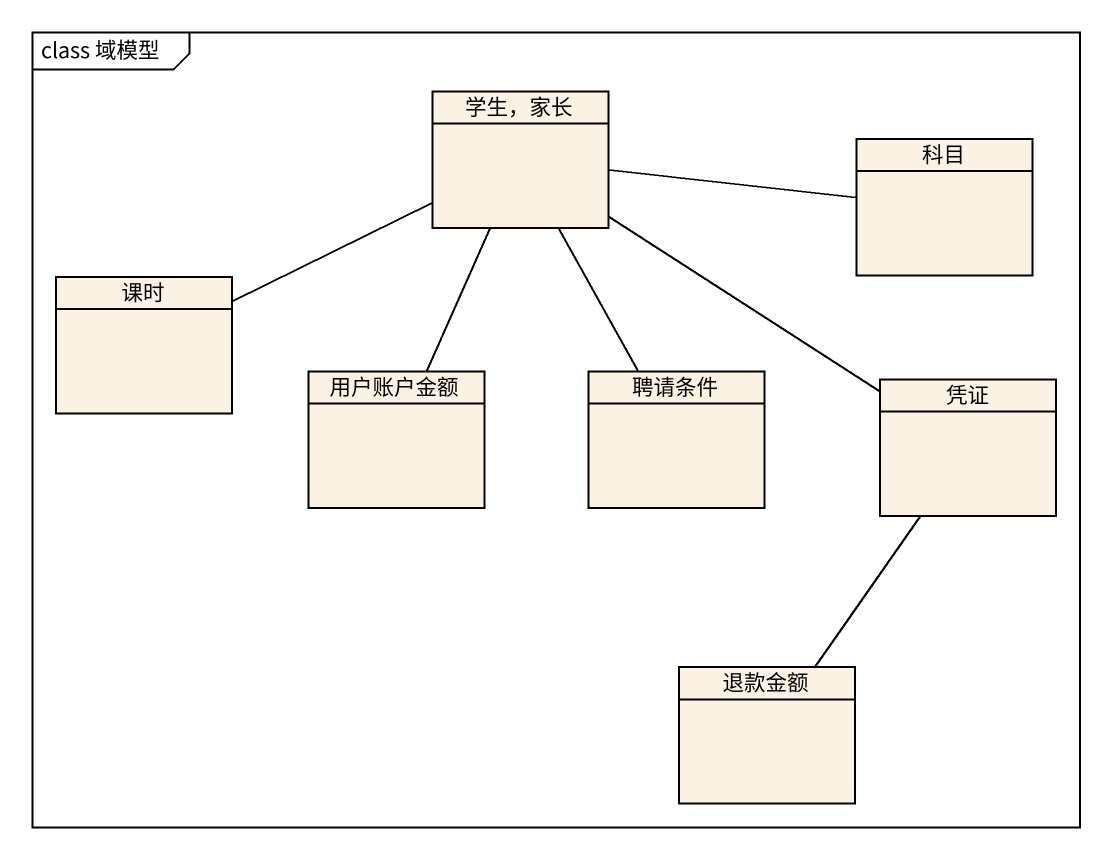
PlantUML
@startuml
mainframe class 域模型
hide circle
hide empty members
class "学生，家长" as 学生_家长
class 科目
class 课时
class 用户账户金额
class 聘请条件
class 凭证
class 退款金额
学生_家长 -right- 科目
学生_家长 -left- 课时
学生_家长 -- 用户账户金额
学生_家长 -- 聘请条件
学生_家长 -- 凭证
凭证 -- 退款金额
@enduml
